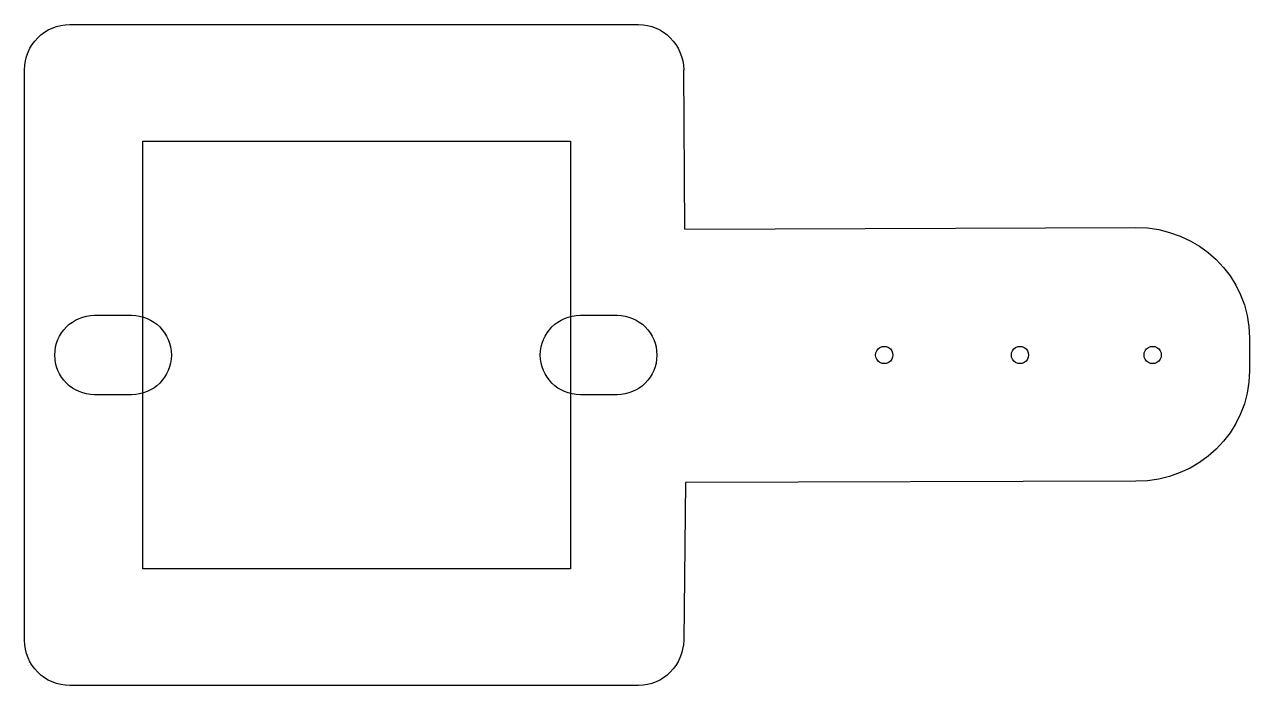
# Model space of a CAD drawing. Extents: x 2.7 to 65.6, y 2.4 to 36.4.
import ezdxf

# ---------------------------------------------------------------- set-up
doc = ezdxf.new("R2010")
doc.units = 0
doc.layers.add('Ebene_1', color=7, linetype='CONTINUOUS')

msp = doc.modelspace()

# ---------------------------------------------------------------- linework, layer by layer
at = {"layer": 'Ebene_1', "color": 7}
for points in [[(4.985665, 36.402631), (34.214765, 36.402631)], [(2.65453, 4.750579), (2.65453, 34.064709)], [(36.596263, 25.869772), (36.545897, 34.064709), (36.545897, 34.064709), (36.545897, 34.064709)], [(36.596264, 25.869773), (59.776019, 25.969556)], [(6.259896, 21.452757), (8.159896, 21.452757)], [(31.215314, 21.452757), (33.115313, 21.452757)], [(65.627508, 20.291882), (65.627508, 18.590134)], [(8.159896, 17.362325), (6.259896, 17.362325)], [(33.115313, 17.362325), (31.215314, 17.362325)], [(59.776019, 12.912471), (36.627916, 12.845688), (36.545905, 4.750579)], [(34.214765, 2.412643), (4.985665, 2.412643)]]:
    msp.add_lwpolyline(points, dxfattribs=at)
for points in [[(8.738918, 30.402553), (30.728878, 30.402553), (30.728878, 8.412582), (8.738918, 8.412582)], [(6.259896, 21.452757)], [(31.215314, 21.452757)]]:
    msp.add_lwpolyline(points, close=True, dxfattribs=at)
for points in [[(2.65453, 34.064709), (2.65453, 35.359919), (3.694218, 36.402631), (4.985665, 36.402631)], [(34.214765, 36.402631), (35.506214, 36.402631), (36.51416, 35.359529), (36.545902, 34.064709)], [(59.776019, 25.969556), (63.017744, 25.969556), (65.627508, 23.437309), (65.627508, 20.291882)], [(4.214679, 19.407554), (4.214679, 20.540606), (5.126846, 21.452757), (6.259896, 21.452757)], [(8.159896, 21.452757), (9.292947, 21.452757), (10.205113, 20.540606), (10.205113, 19.407554)], [(29.170096, 19.407554), (29.170096, 20.540606), (30.082262, 21.452757), (31.215314, 21.452757)], [(33.115313, 21.452757), (34.248363, 21.452757), (35.160529, 20.540606), (35.160529, 19.407554)], [(46.406692, 19.407582), (46.406692, 19.566469), (46.491395, 19.713285), (46.628896, 19.792728)], [(46.628896, 19.792728), (46.7664, 19.872171), (46.935818, 19.872171), (47.073318, 19.792728)], [(47.073318, 19.792728), (47.210819, 19.713285), (47.295522, 19.566469), (47.295522, 19.407582)], [(53.384217, 19.407582), (53.384217, 19.566469), (53.468919, 19.713285), (53.60642, 19.792728)], [(53.60642, 19.792728), (53.743924, 19.872172), (53.913342, 19.872172), (54.050843, 19.792728)], [(54.050843, 19.792728), (54.188343, 19.713285), (54.273046, 19.566469), (54.273046, 19.407582)], [(60.20542, 19.407582), (60.20542, 19.566469), (60.290123, 19.713285), (60.427623, 19.792728)], [(60.427623, 19.792728), (60.565127, 19.872171), (60.734545, 19.872171), (60.872046, 19.792728)], [(60.872046, 19.792728), (61.009546, 19.713285), (61.094249, 19.566469), (61.094249, 19.407582)], [(6.259896, 17.362325), (5.126846, 17.362325), (4.214679, 18.274502), (4.214679, 19.407554)], [(10.205113, 19.407554), (10.205113, 18.274502), (9.292947, 17.362325), (8.159896, 17.362325)], [(31.215314, 17.362325), (30.082262, 17.362325), (29.170096, 18.274502), (29.170096, 19.407554)], [(35.160529, 19.407554), (35.160529, 18.274502), (34.248363, 17.362325), (33.115313, 17.362325)], [(46.628896, 19.022436), (46.491395, 19.101879), (46.406692, 19.248695), (46.406692, 19.407582)], [(47.073318, 19.022436), (46.935818, 18.942993), (46.7664, 18.942993), (46.628896, 19.022436)], [(47.295522, 19.407582), (47.295522, 19.248695), (47.210819, 19.101879), (47.073318, 19.022436)], [(53.60642, 19.022436), (53.468919, 19.10188), (53.384217, 19.248695), (53.384217, 19.407582)], [(54.050843, 19.022436), (53.913342, 18.942993), (53.743924, 18.942993), (53.60642, 19.022436)], [(54.273046, 19.407582), (54.273046, 19.248695), (54.188343, 19.10188), (54.050843, 19.022436)], [(60.427623, 19.022436), (60.290123, 19.101879), (60.20542, 19.248695), (60.20542, 19.407582)], [(60.872046, 19.022436), (60.734545, 18.942993), (60.565127, 18.942993), (60.427623, 19.022436)], [(61.094249, 19.407582), (61.094249, 19.248695), (61.009546, 19.101879), (60.872046, 19.022436)], [(65.627508, 18.590134), (65.627508, 15.444704), (63.017744, 12.912471), (59.776019, 12.912471)], [(4.985665, 2.412643), (3.694218, 2.412643), (2.65453, 3.455374), (2.65453, 4.750579)], [(36.545902, 4.750579), (36.510001, 3.455851), (35.506214, 2.412643), (34.214765, 2.412643)]]:
    msp.add_open_spline(points, degree=3, dxfattribs=at)

doc.saveas('drawing.dxf')
